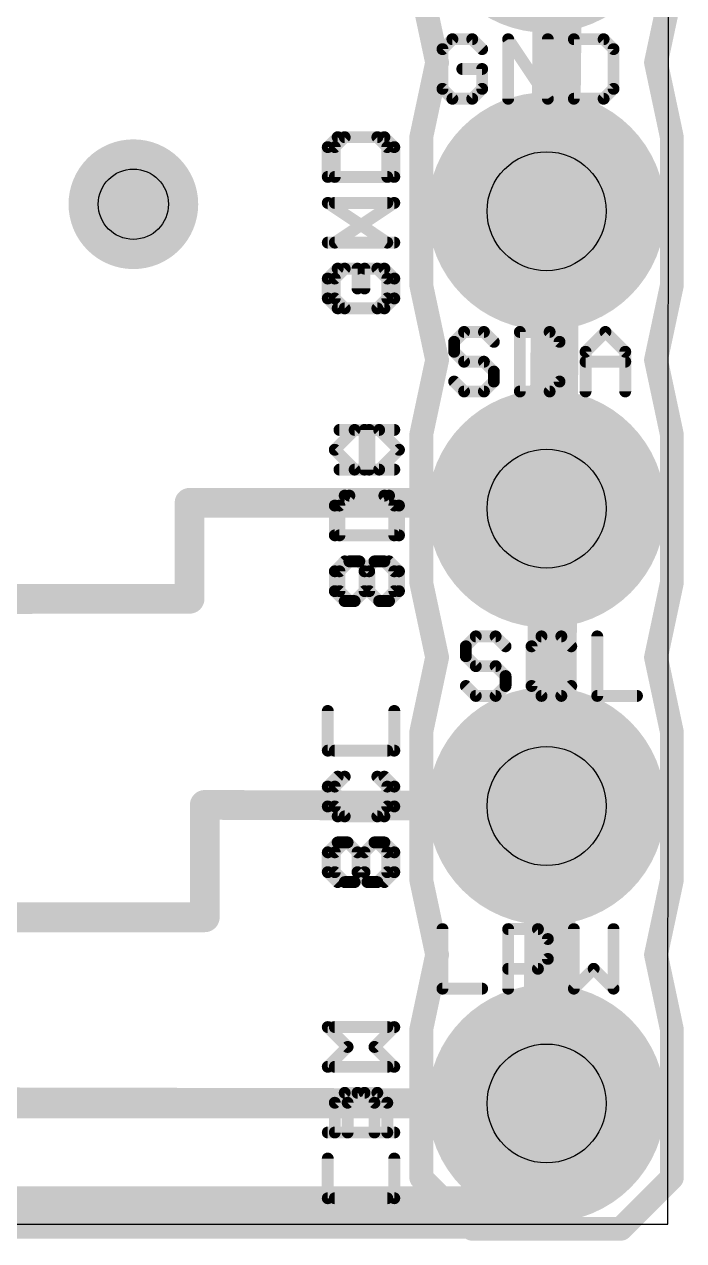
# Model space of a CAD drawing. Extents: x -0.2 to 20.2, y 6.5 to 22.4.
# Drawn here: x 14.56 to 20.19, y 6.47 to 16.86 of the extents above; entities that cross this region are included whole.
import ezdxf

# ---------------------------------------------------------------- set-up
doc = ezdxf.new("R2010")
doc.units = 0
for name, color, linetype in [('1', 14, 'CONTINUOUS'), ('16', 174, 'CONTINUOUS'), ('17', 94, 'CONTINUOUS'), ('18', 94, 'CONTINUOUS'), ('20', 178, 'CONTINUOUS'), ('21', 251, 'CONTINUOUS'), ('25', 251, 'CONTINUOUS'), ('26', 251, 'CONTINUOUS'), ('29', 251, 'CONTINUOUS'), ('30', 251, 'CONTINUOUS'), ('44', 251, 'CONTINUOUS'), ('51', 251, 'CONTINUOUS')]:
    doc.layers.add(name, color=color, linetype=linetype)

# ---------------------------------------------------------------- blocks, each defined once
blk = doc.blocks.new('RECT')
blk.add_solid([(-0.5, -0.5), (0.5, -0.5), (-0.5, 0.5), (0.5, 0.5)])
blk = doc.blocks.new('ROUNDP')
at = {"const_width": 0.5}
blk.add_lwpolyline([(0, -0.25, 1), (0, 0.25, 1), (0, -0.25)], format="xyb", dxfattribs=at)
blk = doc.blocks.new('ROUNDV')
at = {"const_width": 0.5}
blk.add_lwpolyline([(0, -0.25, 1), (0, 0.25, 1), (0, -0.25)], format="xyb", dxfattribs=at)

msp = doc.modelspace()

# ---------------------------------------------------------------- linework, layer by layer
at = {"layer": '1'}
for points, const_width in [([(19.17, 22.17), (19.01, 6.69)], 0.4064), ([(19.02, 7.64), (14.3, 7.65)], 0.254), ([(19.01, 6.69), (-0.04, 6.69)], 0.4064)]:
    msp.add_lwpolyline(points, dxfattribs=dict(at, const_width=const_width))
for points, const_width in [([(19.0199, 7.5765, 1), (19.0201, 7.7035)], 0.127), ([(19.01, 6.5884, 1), (19.01, 6.7916)], 0.2032), ([(18.9084, 6.6911, 1), (19.1116, 6.6889)], 0.2032)]:
    msp.add_lwpolyline(points, format="xyb", dxfattribs=dict(at, const_width=const_width))
at = {"layer": '16'}
for points, const_width in [([(19.13, 22.18), (19.05, 6.73)], 0.4064), ([(15.97, 11.95), (15.97, 12.77)], 0.254), ([(15.97, 12.77), (18.01, 12.77)], 0.254), ([(18.01, 12.77), (19.02, 12.72)], 0.254), ([(5, 11.94), (15.97, 11.95)], 0.254), ([(19.02, 10.18), (16.1, 10.19)], 0.254), ([(16.1, 10.19), (16.1, 9.23)], 0.254), ([(16.1, 9.23), (3, 9.23)], 0.254), ([(1.24, 7.64), (19.02, 7.64)], 0.254), ([(19.05, 6.73), (0, 6.73)], 0.4064)]:
    msp.add_lwpolyline(points, dxfattribs=dict(at, const_width=const_width))
for points, const_width in [([(16.0335, 12.77, 1), (15.9065, 12.77)], 0.127), ([(15.97, 12.8335, 1), (15.97, 12.7065)], 0.127), ([(18.0131, 12.8334, 1), (18.0069, 12.7066)], 0.127), ([(18.01, 12.7065, 1), (18.01, 12.8335)], 0.127), ([(19.0169, 12.6566, 1), (19.0231, 12.7834)], 0.127), ([(15.9701, 11.8865, 1), (15.9699, 12.0135)], 0.127), ([(15.9065, 11.95, 1), (16.0335, 11.95)], 0.127), ([(16.1002, 10.2535, 1), (16.0998, 10.1265)], 0.127), ([(16.1635, 10.19, 1), (16.0365, 10.19)], 0.127), ([(19.0198, 10.1165, 1), (19.0202, 10.2435)], 0.127), ([(16.1, 9.1665, 1), (16.1, 9.2935)], 0.127), ([(16.0365, 9.23, 1), (16.1635, 9.23)], 0.127), ([(19.02, 7.5765, 1), (19.02, 7.7035)], 0.127), ([(19.05, 6.6284, 1), (19.05, 6.8316)], 0.2032), ([(18.9484, 6.7305, 1), (19.1516, 6.7295)], 0.2032)]:
    msp.add_lwpolyline(points, format="xyb", dxfattribs=dict(at, const_width=const_width))
at = {"layer": '20'}
for p, q in [((20.055, 6.61), (20.065, 21.84)), ((0.21, 6.61), (20.055, 6.61))]:
    msp.add_line(p, q, dxfattribs=at)
at = {"layer": '21', "const_width": 0.2032}
for points in [[(18.085, 16.53), (17.95, 17.165)], [(20.09, 17.165), (19.955, 16.53)], [(17.95, 15.895), (18.085, 16.53)], [(19.955, 16.53), (20.09, 15.895)], [(17.95, 14.625), (17.95, 15.895)], [(20.09, 15.895), (20.09, 14.625)], [(17.95, 14.625), (18.085, 13.99)], [(19.955, 13.99), (20.09, 14.625)], [(17.95, 13.355), (18.085, 13.99)], [(19.955, 13.99), (20.09, 13.355)], [(17.95, 12.085), (17.95, 13.355)], [(20.09, 13.355), (20.09, 12.085)], [(18.085, 11.45), (17.95, 12.085)], [(20.09, 12.085), (19.955, 11.45)], [(17.95, 10.815), (18.085, 11.45)], [(19.955, 11.45), (20.09, 10.815)], [(17.95, 9.545), (17.95, 10.815)], [(20.09, 10.815), (20.09, 9.545)], [(18.085, 8.91), (17.95, 9.545)], [(20.09, 9.545), (19.955, 8.91)], [(17.95, 8.275), (18.085, 8.91)], [(19.955, 8.91), (20.09, 8.275)], [(17.95, 7.005), (17.95, 8.275)], [(20.09, 8.275), (20.09, 7.005)], [(17.95, 7.005), (18.385, 6.57)], [(19.655, 6.57), (20.09, 7.005)], [(18.385, 6.57), (19.655, 6.57)]]:
    msp.add_lwpolyline(points, dxfattribs=at)
at = {"layer": '21', "const_width": 0.1016}
for points in [[(18.1347, 16.5194, 1), (18.0353, 16.5406)], [(20.0047, 16.5406, 1), (19.9053, 16.5194)], [(18.0353, 16.5194, 1), (18.1347, 16.5406)], [(19.9053, 16.5406, 1), (20.0047, 16.5194)], [(18.0008, 15.895, 1), (17.8992, 15.895)], [(17.9003, 15.9056, 1), (17.9997, 15.8844)], [(20.1408, 15.895, 1), (20.0392, 15.895)], [(20.0403, 15.8844, 1), (20.1397, 15.9056)], [(17.9997, 14.6356, 1), (17.9003, 14.6144)], [(17.8992, 14.625, 1), (18.0008, 14.625)], [(20.0392, 14.625, 1), (20.1408, 14.625)], [(20.1397, 14.6144, 1), (20.0403, 14.6356)], [(18.1347, 13.9794, 1), (18.0353, 14.0006)], [(18.0353, 13.9794, 1), (18.1347, 14.0006)], [(20.0047, 14.0006, 1), (19.9053, 13.9794)], [(19.9053, 14.0006, 1), (20.0047, 13.9794)], [(18.0008, 13.355, 1), (17.8992, 13.355)], [(17.9003, 13.3656, 1), (17.9997, 13.3444)], [(20.1408, 13.355, 1), (20.0392, 13.355)], [(20.0403, 13.3444, 1), (20.1397, 13.3656)], [(17.9997, 12.0956, 1), (17.9003, 12.0744)], [(20.1397, 12.0744, 1), (20.0403, 12.0956)], [(17.8992, 12.085, 1), (18.0008, 12.085)], [(20.0392, 12.085, 1), (20.1408, 12.085)], [(18.1347, 11.4394, 1), (18.0353, 11.4606)], [(20.0047, 11.4606, 1), (19.9053, 11.4394)], [(18.0353, 11.4394, 1), (18.1347, 11.4606)], [(19.9053, 11.4606, 1), (20.0047, 11.4394)], [(18.0008, 10.815, 1), (17.8992, 10.815)], [(20.1408, 10.815, 1), (20.0392, 10.815)], [(17.9003, 10.8256, 1), (17.9997, 10.8044)], [(20.0403, 10.8044, 1), (20.1397, 10.8256)], [(17.9997, 9.5556, 1), (17.9003, 9.5344)], [(17.8992, 9.545, 1), (18.0008, 9.545)], [(20.0392, 9.545, 1), (20.1408, 9.545)], [(20.1397, 9.5344, 1), (20.0403, 9.5556)], [(18.1347, 8.8994, 1), (18.0353, 8.9206)], [(18.0353, 8.8994, 1), (18.1347, 8.9206)], [(20.0047, 8.9206, 1), (19.9053, 8.8994)], [(19.9053, 8.9206, 1), (20.0047, 8.8994)], [(18.0008, 8.275, 1), (17.8992, 8.275)], [(17.9003, 8.2856, 1), (17.9997, 8.2644)], [(20.1408, 8.275, 1), (20.0392, 8.275)], [(20.0403, 8.2644, 1), (20.1397, 8.2856)], [(17.9859, 7.0409, 1), (17.9141, 6.9691)], [(20.1259, 6.9691, 1), (20.0541, 7.0409)], [(17.8992, 7.005, 1), (18.0008, 7.005)], [(20.0392, 7.005, 1), (20.1408, 7.005)], [(18.385, 6.6208, 1), (18.385, 6.5192)], [(18.3491, 6.5341, 1), (18.4209, 6.6059)], [(19.6191, 6.6059, 1), (19.6909, 6.5341)], [(19.655, 6.5192, 1), (19.655, 6.6208)]]:
    msp.add_lwpolyline(points, format="xyb", dxfattribs=at)
at = {"layer": '25', "const_width": 0.1016}
for points in [[(18.2155, 16.7292), (18.1308, 16.6445)], [(18.385, 16.7292), (18.2155, 16.7292)], [(18.4698, 16.6445), (18.385, 16.7292)], [(18.6921, 16.2208), (18.6921, 16.7292)], [(18.6921, 16.7292), (19.0311, 16.2208)], [(19.0311, 16.2208), (19.0311, 16.7292)], [(19.2534, 16.7292), (19.2534, 16.2208)], [(19.5076, 16.7292), (19.2534, 16.7292)], [(19.5924, 16.6445), (19.5076, 16.7292)], [(18.1308, 16.6445), (18.1308, 16.3055)], [(19.5924, 16.3055), (19.5924, 16.6445)], [(18.4698, 16.475), (18.3003, 16.475)], [(18.4698, 16.3055), (18.4698, 16.475)], [(18.1308, 16.3055), (18.2155, 16.2208)], [(18.385, 16.2208), (18.4698, 16.3055)], [(19.5076, 16.2208), (19.5924, 16.3055)], [(18.2155, 16.2208), (18.385, 16.2208)], [(19.2534, 16.2208), (19.5076, 16.2208)], [(17.2955, 15.8924), (17.2108, 15.8076)], [(17.6345, 15.8924), (17.2955, 15.8924)], [(17.7192, 15.8076), (17.6345, 15.8924)], [(17.2108, 15.8076), (17.2108, 15.5534)], [(17.7192, 15.5534), (17.7192, 15.8076)], [(17.2108, 15.5534), (17.7192, 15.5534)], [(17.2108, 14.9921), (17.7192, 15.3311)], [(17.7192, 15.3311), (17.2108, 15.3311)], [(17.7192, 14.9921), (17.2108, 14.9921)], [(17.2955, 14.7698), (17.2108, 14.685)], [(17.6345, 14.7698), (17.465, 14.7698)], [(17.465, 14.7698), (17.465, 14.6003)], [(17.7192, 14.685), (17.6345, 14.7698)], [(17.2108, 14.685), (17.2108, 14.5155)], [(17.7192, 14.5155), (17.7192, 14.685)], [(17.2108, 14.5155), (17.2955, 14.4308)], [(17.6345, 14.4308), (17.7192, 14.5155)], [(17.2955, 14.4308), (17.6345, 14.4308)], [(18.3155, 14.2292), (18.2308, 14.1445)], [(18.485, 14.2292), (18.3155, 14.2292)], [(18.5698, 14.1445), (18.485, 14.2292)], [(18.7921, 14.2292), (18.7921, 13.7208)], [(19.0463, 14.2292), (18.7921, 14.2292)], [(19.1311, 14.1445), (19.0463, 14.2292)], [(19.3534, 14.0598), (19.5229, 14.2292)], [(19.5229, 14.2292), (19.6924, 14.0598)], [(18.2308, 14.1445), (18.2308, 14.0598)], [(19.1311, 13.8055), (19.1311, 14.1445)], [(18.2308, 14.0598), (18.3155, 13.975)], [(18.3155, 13.975), (18.485, 13.975)], [(18.485, 13.975), (18.5698, 13.8903)], [(19.3534, 13.7208), (19.3534, 14.0598)], [(19.3534, 13.975), (19.6924, 13.975)], [(19.6924, 14.0598), (19.6924, 13.7208)], [(18.5698, 13.8903), (18.5698, 13.8055)], [(18.3155, 13.7208), (18.2308, 13.8055)], [(18.5698, 13.8055), (18.485, 13.7208)], [(19.0463, 13.7208), (19.1311, 13.8055)], [(18.485, 13.7208), (18.3155, 13.7208)], [(18.7921, 13.7208), (19.0463, 13.7208)], [(17.2108, 13.2229), (17.3802, 13.3924)], [(17.3802, 13.3924), (17.7192, 13.3924)], [(17.465, 13.0534), (17.465, 13.3924)], [(17.3802, 13.0534), (17.2108, 13.2229)], [(17.7192, 13.0534), (17.3802, 13.0534)], [(17.2955, 12.8311), (17.2108, 12.7463)], [(17.6345, 12.8311), (17.2955, 12.8311)], [(17.7192, 12.7463), (17.6345, 12.8311)], [(17.2108, 12.7463), (17.2108, 12.4921)], [(17.7192, 12.4921), (17.7192, 12.7463)], [(17.2108, 12.4921), (17.7192, 12.4921)], [(17.2955, 12.2698), (17.2108, 12.185)], [(17.465, 12.185), (17.5497, 12.2698)], [(17.5497, 12.2698), (17.6345, 12.2698)], [(17.6345, 12.2698), (17.7192, 12.185)], [(17.2108, 12.185), (17.2108, 12.0155)], [(17.465, 12.0155), (17.465, 12.185)], [(17.7192, 12.185), (17.7192, 12.0155)], [(17.2108, 12.0155), (17.2955, 11.9308)], [(17.3802, 11.9308), (17.465, 12.0155)], [(17.7192, 12.0155), (17.6345, 11.9308)], [(17.2955, 11.9308), (17.3802, 11.9308)], [(18.4155, 11.6292), (18.3308, 11.5445)], [(18.585, 11.6292), (18.4155, 11.6292)], [(18.6698, 11.5445), (18.585, 11.6292)], [(18.9768, 11.6292), (18.8921, 11.5445)], [(19.1463, 11.6292), (18.9768, 11.6292)], [(19.2311, 11.5445), (19.1463, 11.6292)], [(19.4534, 11.6292), (19.4534, 11.1208)], [(18.3308, 11.5445), (18.3308, 11.4598)], [(18.8921, 11.5445), (18.8921, 11.2055)], [(18.3308, 11.4598), (18.4155, 11.375)], [(18.4155, 11.375), (18.585, 11.375)], [(18.585, 11.375), (18.6698, 11.2903)], [(18.6698, 11.2903), (18.6698, 11.2055)], [(18.4155, 11.1208), (18.3308, 11.2055)], [(18.6698, 11.2055), (18.585, 11.1208)], [(18.8921, 11.2055), (18.9768, 11.1208)], [(19.1463, 11.1208), (19.2311, 11.2055)], [(18.585, 11.1208), (18.4155, 11.1208)], [(18.9768, 11.1208), (19.1463, 11.1208)], [(19.4534, 11.1208), (19.7924, 11.1208)], [(17.7192, 10.6534), (17.7192, 10.9924)], [(17.2108, 10.6534), (17.7192, 10.6534)], [(17.2955, 10.4311), (17.2108, 10.3463)], [(17.2108, 10.3463), (17.2108, 10.1768)], [(17.7192, 10.3463), (17.6345, 10.4311)], [(17.7192, 10.1768), (17.7192, 10.3463)], [(17.2108, 10.1768), (17.2955, 10.0921)], [(17.6345, 10.0921), (17.7192, 10.1768)], [(17.2955, 10.0921), (17.6345, 10.0921)], [(17.2955, 9.8698), (17.2108, 9.785)], [(17.465, 9.785), (17.5497, 9.8698)], [(17.5497, 9.8698), (17.6345, 9.8698)], [(17.6345, 9.8698), (17.7192, 9.785)], [(17.2108, 9.785), (17.2108, 9.6155)], [(17.465, 9.6155), (17.465, 9.785)], [(17.7192, 9.785), (17.7192, 9.6155)], [(17.2108, 9.6155), (17.2955, 9.5308)], [(17.3802, 9.5308), (17.465, 9.6155)], [(17.7192, 9.6155), (17.6345, 9.5308)], [(17.2955, 9.5308), (17.3802, 9.5308)], [(18.1308, 9.1292), (18.1308, 8.6208)], [(18.6921, 8.6208), (18.6921, 9.1292)], [(18.6921, 9.1292), (18.9463, 9.1292)], [(18.9463, 9.1292), (19.0311, 9.0445)], [(19.2534, 9.1292), (19.2534, 8.6208)], [(19.5924, 8.6208), (19.5924, 9.1292)], [(19.0311, 9.0445), (19.0311, 8.875)], [(18.9463, 8.7903), (18.6921, 8.7903)], [(19.0311, 8.875), (18.9463, 8.7903)], [(19.2534, 8.6208), (19.4229, 8.7903)], [(19.4229, 8.7903), (19.5924, 8.6208)], [(18.1308, 8.6208), (18.4698, 8.6208)], [(17.7192, 8.2924), (17.2108, 8.2924)], [(17.5497, 8.1229), (17.7192, 8.2924)], [(17.7192, 7.9534), (17.5497, 8.1229)], [(17.2108, 7.9534), (17.7192, 7.9534)], [(17.2108, 7.6463), (17.2955, 7.7311)], [(17.2108, 7.3921), (17.2108, 7.6463)], [(17.2955, 7.7311), (17.465, 7.7311)], [(17.465, 7.7311), (17.5497, 7.6463)], [(17.5497, 7.6463), (17.5497, 7.3921)], [(17.7192, 7.3921), (17.2108, 7.3921)], [(17.7192, 6.8308), (17.7192, 7.1698)], [(17.2108, 6.8308), (17.7192, 6.8308)]]:
    msp.add_lwpolyline(points, dxfattribs=at)
at = {"layer": '25', "const_width": 0.0508}
for points in [[(18.2155, 16.7546, 1), (18.2155, 16.7038)], [(18.2335, 16.7113, 1), (18.1976, 16.7472)], [(18.403, 16.7472, 1), (18.3671, 16.7113)], [(18.385, 16.7038, 1), (18.385, 16.7546)], [(18.7175, 16.7292, 1), (18.6667, 16.7292)], [(18.7132, 16.7433, 1), (18.671, 16.7151)], [(19.0565, 16.7292, 1), (19.0057, 16.7292)], [(19.2788, 16.7292, 1), (19.228, 16.7292)], [(19.2534, 16.7546, 1), (19.2534, 16.7038)], [(19.5256, 16.7472, 1), (19.4897, 16.7113)], [(19.5076, 16.7038, 1), (19.5076, 16.7546)], [(18.1128, 16.6625, 1), (18.1488, 16.6265)], [(18.1562, 16.6445, 1), (18.1054, 16.6445)], [(18.4518, 16.6265, 1), (18.4877, 16.6625)], [(19.6178, 16.6445, 1), (19.567, 16.6445)], [(19.5744, 16.6265, 1), (19.6103, 16.6625)], [(18.3003, 16.5004, 1), (18.3003, 16.4496)], [(18.4952, 16.475, 1), (18.4444, 16.475)], [(18.4698, 16.4496, 1), (18.4698, 16.5004)], [(18.1488, 16.3235, 1), (18.1128, 16.2876)], [(18.1054, 16.3055, 1), (18.1562, 16.3055)], [(18.4444, 16.3055, 1), (18.4952, 16.3055)], [(18.4877, 16.2876, 1), (18.4518, 16.3235)], [(19.567, 16.3055, 1), (19.6178, 16.3055)], [(19.6103, 16.2876, 1), (19.5744, 16.3235)], [(18.2155, 16.2462, 1), (18.2155, 16.1954)], [(18.1976, 16.2028, 1), (18.2335, 16.2388)], [(18.3671, 16.2388, 1), (18.403, 16.2028)], [(18.385, 16.1954, 1), (18.385, 16.2462)], [(18.6667, 16.2208, 1), (18.7175, 16.2208)], [(19.0057, 16.2208, 1), (19.0565, 16.2208)], [(19.0099, 16.2067, 1), (19.0522, 16.2349)], [(19.2534, 16.2462, 1), (19.2534, 16.1954)], [(19.228, 16.2208, 1), (19.2788, 16.2208)], [(19.4897, 16.2388, 1), (19.5256, 16.2028)], [(19.5076, 16.1954, 1), (19.5076, 16.2462)], [(17.2955, 15.9178, 1), (17.2955, 15.867)], [(17.3135, 15.8744, 1), (17.2775, 15.9103)], [(17.6524, 15.9103, 1), (17.6165, 15.8744)], [(17.6345, 15.867, 1), (17.6345, 15.9178)], [(17.2362, 15.8076, 1), (17.1854, 15.8076)], [(17.1928, 15.8256, 1), (17.2287, 15.7897)], [(17.7446, 15.8076, 1), (17.6938, 15.8076)], [(17.7012, 15.7897, 1), (17.7372, 15.8256)], [(17.2108, 15.5788, 1), (17.2108, 15.528)], [(17.7192, 15.528, 1), (17.7192, 15.5788)], [(17.1854, 15.5534, 1), (17.2362, 15.5534)], [(17.6938, 15.5534, 1), (17.7446, 15.5534)], [(17.2108, 15.3565, 1), (17.2108, 15.3057)], [(17.7333, 15.3099, 1), (17.7051, 15.3522)], [(17.7192, 15.3057, 1), (17.7192, 15.3565)], [(17.2108, 15.0175, 1), (17.2108, 14.9667)], [(17.1967, 15.0132, 1), (17.2249, 14.971)], [(17.7192, 14.9667, 1), (17.7192, 15.0175)], [(17.3135, 14.7518, 1), (17.2775, 14.7877)], [(17.465, 14.7952, 1), (17.465, 14.7444)], [(17.4904, 14.7698, 1), (17.4396, 14.7698)], [(17.6524, 14.7877, 1), (17.6165, 14.7518)], [(17.6345, 14.7444, 1), (17.6345, 14.7952)], [(17.2362, 14.685, 1), (17.1854, 14.685)], [(17.1928, 14.703, 1), (17.2287, 14.6671)], [(17.7446, 14.685, 1), (17.6938, 14.685)], [(17.7012, 14.6671, 1), (17.7372, 14.703)], [(17.2287, 14.5335, 1), (17.1928, 14.4976)], [(17.4396, 14.6003, 1), (17.4904, 14.6003)], [(17.7372, 14.4976, 1), (17.7012, 14.5335)], [(17.1854, 14.5155, 1), (17.2362, 14.5155)], [(17.2955, 14.4562, 1), (17.2955, 14.4054)], [(17.2775, 14.4128, 1), (17.3135, 14.4488)], [(17.6165, 14.4488, 1), (17.6524, 14.4128)], [(17.6345, 14.4054, 1), (17.6345, 14.4562)], [(17.6938, 14.5155, 1), (17.7446, 14.5155)], [(18.3155, 14.2546, 1), (18.3155, 14.2038)], [(18.3335, 14.2113, 1), (18.2976, 14.2472)], [(18.503, 14.2472, 1), (18.4671, 14.2113)], [(18.485, 14.2038, 1), (18.485, 14.2546)], [(18.8175, 14.2292, 1), (18.7667, 14.2292)], [(18.7921, 14.2546, 1), (18.7921, 14.2038)], [(19.0643, 14.2472, 1), (19.0284, 14.2113)], [(19.0463, 14.2038, 1), (19.0463, 14.2546)], [(19.5409, 14.2472, 1), (19.5049, 14.2113)], [(19.5409, 14.2113, 1), (19.5049, 14.2472)], [(18.2128, 14.1625, 1), (18.2488, 14.1265)], [(18.2562, 14.1445, 1), (18.2054, 14.1445)], [(18.5518, 14.1265, 1), (18.5877, 14.1625)], [(19.1565, 14.1445, 1), (19.1057, 14.1445)], [(19.1131, 14.1265, 1), (19.149, 14.1625)], [(18.2488, 14.0777, 1), (18.2128, 14.0418)], [(18.2054, 14.0598, 1), (18.2562, 14.0598)], [(18.3155, 14.0004, 1), (18.3155, 13.9496)], [(18.503, 13.993, 1), (18.4671, 13.9571)], [(18.485, 13.9496, 1), (18.485, 14.0004)], [(19.3788, 14.0598, 1), (19.328, 14.0598)], [(19.3534, 14.0004, 1), (19.3534, 13.9496)], [(19.3355, 14.0777, 1), (19.3714, 14.0418)], [(19.7178, 14.0598, 1), (19.667, 14.0598)], [(19.6744, 14.0418, 1), (19.7103, 14.0777)], [(19.6924, 13.9496, 1), (19.6924, 14.0004)], [(18.2976, 13.9571, 1), (18.3335, 13.993)], [(18.5952, 13.8903, 1), (18.5444, 13.8903)], [(18.5518, 13.8723, 1), (18.5877, 13.9082)], [(18.2488, 13.8235, 1), (18.2128, 13.7876)], [(18.5444, 13.8055, 1), (18.5952, 13.8055)], [(18.5877, 13.7876, 1), (18.5518, 13.8235)], [(19.1057, 13.8055, 1), (19.1565, 13.8055)], [(19.149, 13.7876, 1), (19.1131, 13.8235)], [(18.3155, 13.7462, 1), (18.3155, 13.6954)], [(18.2976, 13.7028, 1), (18.3335, 13.7388)], [(18.4671, 13.7388, 1), (18.503, 13.7028)], [(18.485, 13.6954, 1), (18.485, 13.7462)], [(18.7921, 13.7462, 1), (18.7921, 13.6954)], [(18.7667, 13.7208, 1), (18.8175, 13.7208)], [(19.0284, 13.7388, 1), (19.0643, 13.7028)], [(19.0463, 13.6954, 1), (19.0463, 13.7462)], [(19.328, 13.7208, 1), (19.3788, 13.7208)], [(19.667, 13.7208, 1), (19.7178, 13.7208)], [(17.3802, 13.4178, 1), (17.3802, 13.367)], [(17.3982, 13.3744, 1), (17.3623, 13.4103)], [(17.4904, 13.3924, 1), (17.4396, 13.3924)], [(17.7192, 13.367, 1), (17.7192, 13.4178)], [(17.2287, 13.2409, 1), (17.1928, 13.2049)], [(17.1928, 13.2409, 1), (17.2287, 13.2049)], [(17.3802, 13.0788, 1), (17.3802, 13.028)], [(17.3623, 13.0355, 1), (17.3982, 13.0714)], [(17.7192, 13.028, 1), (17.7192, 13.0788)], [(17.4396, 13.0534, 1), (17.4904, 13.0534)], [(17.2955, 12.8565, 1), (17.2955, 12.8057)], [(17.3135, 12.8131, 1), (17.2775, 12.849)], [(17.6524, 12.849, 1), (17.6165, 12.8131)], [(17.6345, 12.8057, 1), (17.6345, 12.8565)], [(17.2362, 12.7463, 1), (17.1854, 12.7463)], [(17.1928, 12.7643, 1), (17.2287, 12.7284)], [(17.7446, 12.7463, 1), (17.6938, 12.7463)], [(17.7012, 12.7284, 1), (17.7372, 12.7643)], [(17.2108, 12.5175, 1), (17.2108, 12.4667)], [(17.1854, 12.4921, 1), (17.2362, 12.4921)], [(17.6938, 12.4921, 1), (17.7446, 12.4921)], [(17.7192, 12.4667, 1), (17.7192, 12.5175)], [(17.3135, 12.2518, 1), (17.2775, 12.2877)], [(17.5497, 12.2952, 1), (17.5497, 12.2444)], [(17.5677, 12.2518, 1), (17.5318, 12.2877)], [(17.6524, 12.2877, 1), (17.6165, 12.2518)], [(17.6345, 12.2444, 1), (17.6345, 12.2952)], [(17.2362, 12.185, 1), (17.1854, 12.185)], [(17.1928, 12.203, 1), (17.2287, 12.1671)], [(17.4904, 12.185, 1), (17.4396, 12.185)], [(17.447, 12.203, 1), (17.4829, 12.1671)], [(17.7446, 12.185, 1), (17.6938, 12.185)], [(17.7012, 12.1671, 1), (17.7372, 12.203)], [(17.2287, 12.0335, 1), (17.1928, 11.9976)], [(17.4829, 11.9976, 1), (17.447, 12.0335)], [(17.7372, 11.9976, 1), (17.7012, 12.0335)], [(17.1854, 12.0155, 1), (17.2362, 12.0155)], [(17.2955, 11.9562, 1), (17.2955, 11.9054)], [(17.2775, 11.9128, 1), (17.3135, 11.9488)], [(17.3623, 11.9488, 1), (17.3982, 11.9128)], [(17.3802, 11.9054, 1), (17.3802, 11.9562)], [(17.4396, 12.0155, 1), (17.4904, 12.0155)], [(17.6165, 11.9488, 1), (17.6524, 11.9128)], [(17.6938, 12.0155, 1), (17.7446, 12.0155)], [(18.4155, 11.6546, 1), (18.4155, 11.6038)], [(18.4335, 11.6113, 1), (18.3976, 11.6472)], [(18.603, 11.6472, 1), (18.5671, 11.6113)], [(18.585, 11.6038, 1), (18.585, 11.6546)], [(18.9768, 11.6546, 1), (18.9768, 11.6038)], [(18.9948, 11.6113, 1), (18.9589, 11.6472)], [(19.1643, 11.6472, 1), (19.1284, 11.6113)], [(19.1463, 11.6038, 1), (19.1463, 11.6546)], [(19.4788, 11.6292, 1), (19.428, 11.6292)], [(18.3128, 11.5625, 1), (18.3488, 11.5265)], [(18.3562, 11.5445, 1), (18.3054, 11.5445)], [(18.6518, 11.5265, 1), (18.6877, 11.5625)], [(18.8741, 11.5625, 1), (18.9101, 11.5265)], [(18.9175, 11.5445, 1), (18.8667, 11.5445)], [(19.2131, 11.5265, 1), (19.249, 11.5625)], [(18.3488, 11.4777, 1), (18.3128, 11.4418)], [(18.3054, 11.4598, 1), (18.3562, 11.4598)], [(18.4155, 11.4004, 1), (18.4155, 11.3496)], [(18.3976, 11.3571, 1), (18.4335, 11.393)], [(18.603, 11.393, 1), (18.5671, 11.3571)], [(18.585, 11.3496, 1), (18.585, 11.4004)], [(18.6952, 11.2903, 1), (18.6444, 11.2903)], [(18.6518, 11.2723, 1), (18.6877, 11.3082)], [(18.3488, 11.2235, 1), (18.3128, 11.1876)], [(18.6444, 11.2055, 1), (18.6952, 11.2055)], [(18.6877, 11.1876, 1), (18.6518, 11.2235)], [(18.9101, 11.2235, 1), (18.8741, 11.1876)], [(18.8667, 11.2055, 1), (18.9175, 11.2055)], [(19.249, 11.1876, 1), (19.2131, 11.2235)], [(18.4155, 11.1462, 1), (18.4155, 11.0954)], [(18.3976, 11.1028, 1), (18.4335, 11.1388)], [(18.5671, 11.1388, 1), (18.603, 11.1028)], [(18.585, 11.0954, 1), (18.585, 11.1462)], [(18.9768, 11.1462, 1), (18.9768, 11.0954)], [(18.9589, 11.1028, 1), (18.9948, 11.1388)], [(19.1284, 11.1388, 1), (19.1643, 11.1028)], [(19.1463, 11.0954, 1), (19.1463, 11.1462)], [(19.4534, 11.1462, 1), (19.4534, 11.0954)], [(19.428, 11.1208, 1), (19.4788, 11.1208)], [(19.7924, 11.0954, 1), (19.7924, 11.1462)], [(17.7446, 10.9924, 1), (17.6938, 10.9924)], [(17.2108, 10.6788, 1), (17.2108, 10.628)], [(17.7192, 10.628, 1), (17.7192, 10.6788)], [(17.6938, 10.6534, 1), (17.7446, 10.6534)], [(17.2362, 10.3463, 1), (17.1854, 10.3463)], [(17.1928, 10.3643, 1), (17.2287, 10.3284)], [(17.3135, 10.4131, 1), (17.2775, 10.449)], [(17.6524, 10.449, 1), (17.6165, 10.4131)], [(17.7446, 10.3463, 1), (17.6938, 10.3463)], [(17.7012, 10.3284, 1), (17.7372, 10.3643)], [(17.2287, 10.1948, 1), (17.1928, 10.1589)], [(17.1854, 10.1768, 1), (17.2362, 10.1768)], [(17.6938, 10.1768, 1), (17.7446, 10.1768)], [(17.7372, 10.1589, 1), (17.7012, 10.1948)], [(17.2955, 10.1175, 1), (17.2955, 10.0667)], [(17.2775, 10.0741, 1), (17.3135, 10.1101)], [(17.6165, 10.1101, 1), (17.6524, 10.0741)], [(17.6345, 10.0667, 1), (17.6345, 10.1175)], [(17.3135, 9.8518, 1), (17.2775, 9.8877)], [(17.5497, 9.8952, 1), (17.5497, 9.8444)], [(17.5677, 9.8518, 1), (17.5318, 9.8877)], [(17.6524, 9.8877, 1), (17.6165, 9.8518)], [(17.6345, 9.8444, 1), (17.6345, 9.8952)], [(17.2362, 9.785, 1), (17.1854, 9.785)], [(17.1928, 9.803, 1), (17.2287, 9.7671)], [(17.4904, 9.785, 1), (17.4396, 9.785)], [(17.447, 9.803, 1), (17.4829, 9.7671)], [(17.7446, 9.785, 1), (17.6938, 9.785)], [(17.7012, 9.7671, 1), (17.7372, 9.803)], [(17.2287, 9.6335, 1), (17.1928, 9.5976)], [(17.4829, 9.5976, 1), (17.447, 9.6335)], [(17.7372, 9.5976, 1), (17.7012, 9.6335)], [(17.1854, 9.6155, 1), (17.2362, 9.6155)], [(17.2955, 9.5562, 1), (17.2955, 9.5054)], [(17.2775, 9.5128, 1), (17.3135, 9.5488)], [(17.3623, 9.5488, 1), (17.3982, 9.5128)], [(17.3802, 9.5054, 1), (17.3802, 9.5562)], [(17.4396, 9.6155, 1), (17.4904, 9.6155)], [(17.6165, 9.5488, 1), (17.6524, 9.5128)], [(17.6938, 9.6155, 1), (17.7446, 9.6155)], [(18.1562, 9.1292, 1), (18.1054, 9.1292)], [(18.7175, 9.1292, 1), (18.6667, 9.1292)], [(18.6921, 9.1546, 1), (18.6921, 9.1038)], [(18.9643, 9.1472, 1), (18.9284, 9.1113)], [(18.9463, 9.1038, 1), (18.9463, 9.1546)], [(19.2788, 9.1292, 1), (19.228, 9.1292)], [(19.6178, 9.1292, 1), (19.567, 9.1292)], [(19.0565, 9.0445, 1), (19.0057, 9.0445)], [(19.0131, 9.0265, 1), (19.049, 9.0625)], [(18.6921, 8.8157, 1), (18.6921, 8.7649)], [(18.9284, 8.8082, 1), (18.9643, 8.7723)], [(18.9463, 8.7649, 1), (18.9463, 8.8157)], [(19.0057, 8.875, 1), (19.0565, 8.875)], [(19.049, 8.8571, 1), (19.0131, 8.893)], [(19.4409, 8.8082, 1), (19.4049, 8.7723)], [(19.4409, 8.7723, 1), (19.4049, 8.8082)], [(18.1308, 8.6462, 1), (18.1308, 8.5954)], [(18.1054, 8.6208, 1), (18.1562, 8.6208)], [(18.4698, 8.5954, 1), (18.4698, 8.6462)], [(18.6667, 8.6208, 1), (18.7175, 8.6208)], [(19.2355, 8.6388, 1), (19.2714, 8.6028)], [(19.228, 8.6208, 1), (19.2788, 8.6208)], [(19.567, 8.6208, 1), (19.6178, 8.6208)], [(19.5744, 8.6028, 1), (19.6103, 8.6388)], [(17.2108, 8.3178, 1), (17.2108, 8.267)], [(17.7372, 8.2744, 1), (17.7012, 8.3103)], [(17.7192, 8.267, 1), (17.7192, 8.3178)], [(17.5677, 8.1409, 1), (17.5318, 8.1049)], [(17.5318, 8.1409, 1), (17.5677, 8.1049)], [(17.2108, 7.9788, 1), (17.2108, 7.928)], [(17.7192, 7.928, 1), (17.7192, 7.9788)], [(17.7012, 7.9355, 1), (17.7372, 7.9714)], [(17.2362, 7.6463, 1), (17.1854, 7.6463)], [(17.1928, 7.6643, 1), (17.2287, 7.6284)], [(17.2955, 7.7565, 1), (17.2955, 7.7057)], [(17.3135, 7.7131, 1), (17.2775, 7.749)], [(17.4829, 7.749, 1), (17.447, 7.7131)], [(17.465, 7.7057, 1), (17.465, 7.7565)], [(17.5751, 7.6463, 1), (17.5243, 7.6463)], [(17.5318, 7.6284, 1), (17.5677, 7.6643)], [(17.2108, 7.4175, 1), (17.2108, 7.3667)], [(17.1854, 7.3921, 1), (17.2362, 7.3921)], [(17.5243, 7.3921, 1), (17.5751, 7.3921)], [(17.7192, 7.3667, 1), (17.7192, 7.4175)], [(17.7446, 7.1698, 1), (17.6938, 7.1698)], [(17.2108, 6.8562, 1), (17.2108, 6.8054)], [(17.6938, 6.8308, 1), (17.7446, 6.8308)], [(17.7192, 6.8054, 1), (17.7192, 6.8562)]]:
    msp.add_lwpolyline(points, format="xyb", dxfattribs=at)
at = {"layer": '26', "const_width": 0.1016}
for points in [[(17.1508, 15.8076), (17.2355, 15.8924)], [(17.2355, 15.8924), (17.5745, 15.8924)], [(17.5745, 15.8924), (17.6592, 15.8076)], [(17.1508, 15.5534), (17.1508, 15.8076)], [(17.6592, 15.8076), (17.6592, 15.5534)], [(17.6592, 15.5534), (17.1508, 15.5534)], [(17.6592, 14.9921), (17.1508, 15.3311)], [(17.1508, 15.3311), (17.6592, 15.3311)], [(17.1508, 14.9921), (17.6592, 14.9921)], [(17.1508, 14.685), (17.2355, 14.7698)], [(17.2355, 14.7698), (17.405, 14.7698)], [(17.405, 14.7698), (17.405, 14.6003)], [(17.5745, 14.7698), (17.6592, 14.685)], [(17.1508, 14.5155), (17.1508, 14.685)], [(17.6592, 14.685), (17.6592, 14.5155)], [(17.2355, 14.4308), (17.1508, 14.5155)], [(17.6592, 14.5155), (17.5745, 14.4308)], [(17.5745, 14.4308), (17.2355, 14.4308)], [(17.5898, 13.3924), (17.2508, 13.3924)], [(17.505, 13.0534), (17.505, 13.3924)], [(17.7592, 13.2229), (17.5898, 13.3924)], [(17.5898, 13.0534), (17.7592, 13.2229)], [(17.2508, 13.0534), (17.5898, 13.0534)], [(17.2508, 12.7463), (17.3355, 12.8311)], [(17.3355, 12.8311), (17.6745, 12.8311)], [(17.6745, 12.8311), (17.7592, 12.7463)], [(17.2508, 12.4921), (17.2508, 12.7463)], [(17.7592, 12.7463), (17.7592, 12.4921)], [(17.7592, 12.4921), (17.2508, 12.4921)], [(17.3355, 12.2698), (17.2508, 12.185)], [(17.4203, 12.2698), (17.3355, 12.2698)], [(17.505, 12.185), (17.4203, 12.2698)], [(17.6745, 12.2698), (17.7592, 12.185)], [(17.2508, 12.185), (17.2508, 12.0155)], [(17.505, 12.0155), (17.505, 12.185)], [(17.7592, 12.185), (17.7592, 12.0155)], [(17.2508, 12.0155), (17.3355, 11.9308)], [(17.5898, 11.9308), (17.505, 12.0155)], [(17.7592, 12.0155), (17.6745, 11.9308)], [(17.6745, 11.9308), (17.5898, 11.9308)], [(17.1508, 10.6534), (17.1508, 10.9924)], [(17.6592, 10.6534), (17.1508, 10.6534)], [(17.1508, 10.3463), (17.2355, 10.4311)], [(17.1508, 10.1768), (17.1508, 10.3463)], [(17.5745, 10.4311), (17.6592, 10.3463)], [(17.6592, 10.3463), (17.6592, 10.1768)], [(17.2355, 10.0921), (17.1508, 10.1768)], [(17.6592, 10.1768), (17.5745, 10.0921)], [(17.5745, 10.0921), (17.2355, 10.0921)], [(17.2355, 9.8698), (17.1508, 9.785)], [(17.3203, 9.8698), (17.2355, 9.8698)], [(17.405, 9.785), (17.3203, 9.8698)], [(17.5745, 9.8698), (17.6592, 9.785)], [(17.1508, 9.785), (17.1508, 9.6155)], [(17.405, 9.6155), (17.405, 9.785)], [(17.6592, 9.785), (17.6592, 9.6155)], [(17.1508, 9.6155), (17.2355, 9.5308)], [(17.4898, 9.5308), (17.405, 9.6155)], [(17.6592, 9.6155), (17.5745, 9.5308)], [(17.5745, 9.5308), (17.4898, 9.5308)], [(17.3203, 8.1229), (17.1508, 8.2924)], [(17.1508, 8.2924), (17.6592, 8.2924)], [(17.1508, 7.9534), (17.3203, 8.1229)], [(17.6592, 7.9534), (17.1508, 7.9534)], [(17.405, 7.7311), (17.3203, 7.6463)], [(17.3203, 7.6463), (17.3203, 7.3921)], [(17.5745, 7.7311), (17.405, 7.7311)], [(17.6592, 7.6463), (17.5745, 7.7311)], [(17.6592, 7.3921), (17.6592, 7.6463)], [(17.1508, 7.3921), (17.6592, 7.3921)], [(17.1508, 6.8308), (17.1508, 7.1698)], [(17.6592, 6.8308), (17.1508, 6.8308)]]:
    msp.add_lwpolyline(points, dxfattribs=at)
at = {"layer": '26', "const_width": 0.0508}
for points in [[(17.2355, 15.9178, 1), (17.2355, 15.867)], [(17.2535, 15.8744, 1), (17.2176, 15.9103)], [(17.5925, 15.9103, 1), (17.5565, 15.8744)], [(17.5745, 15.867, 1), (17.5745, 15.9178)], [(17.1762, 15.8076, 1), (17.1254, 15.8076)], [(17.1328, 15.8256, 1), (17.1688, 15.7897)], [(17.6846, 15.8076, 1), (17.6338, 15.8076)], [(17.6413, 15.7897, 1), (17.6772, 15.8256)], [(17.1508, 15.5788, 1), (17.1508, 15.528)], [(17.6592, 15.528, 1), (17.6592, 15.5788)], [(17.1254, 15.5534, 1), (17.1762, 15.5534)], [(17.6338, 15.5534, 1), (17.6846, 15.5534)], [(17.1649, 15.3522, 1), (17.1367, 15.3099)], [(17.1508, 15.3565, 1), (17.1508, 15.3057)], [(17.6592, 15.3057, 1), (17.6592, 15.3565)], [(17.1508, 15.0175, 1), (17.1508, 14.9667)], [(17.6451, 14.971, 1), (17.6733, 15.0132)], [(17.6592, 14.9667, 1), (17.6592, 15.0175)], [(17.2355, 14.7952, 1), (17.2355, 14.7444)], [(17.2535, 14.7518, 1), (17.2176, 14.7877)], [(17.4304, 14.7698, 1), (17.3796, 14.7698)], [(17.405, 14.7444, 1), (17.405, 14.7952)], [(17.5925, 14.7877, 1), (17.5565, 14.7518)], [(17.1762, 14.685, 1), (17.1254, 14.685)], [(17.1328, 14.703, 1), (17.1688, 14.6671)], [(17.6846, 14.685, 1), (17.6338, 14.685)], [(17.6413, 14.6671, 1), (17.6772, 14.703)], [(17.1688, 14.5335, 1), (17.1328, 14.4976)], [(17.3796, 14.6003, 1), (17.4304, 14.6003)], [(17.6772, 14.4976, 1), (17.6413, 14.5335)], [(17.1254, 14.5155, 1), (17.1762, 14.5155)], [(17.2355, 14.4562, 1), (17.2355, 14.4054)], [(17.2176, 14.4128, 1), (17.2535, 14.4488)], [(17.5565, 14.4488, 1), (17.5925, 14.4128)], [(17.5745, 14.4054, 1), (17.5745, 14.4562)], [(17.6338, 14.5155, 1), (17.6846, 14.5155)], [(17.2508, 13.4178, 1), (17.2508, 13.367)], [(17.5304, 13.3924, 1), (17.4796, 13.3924)], [(17.6077, 13.4103, 1), (17.5718, 13.3744)], [(17.5898, 13.367, 1), (17.5898, 13.4178)], [(17.7772, 13.2049, 1), (17.7413, 13.2409)], [(17.7413, 13.2049, 1), (17.7772, 13.2409)], [(17.2508, 13.0788, 1), (17.2508, 13.028)], [(17.5718, 13.0714, 1), (17.6077, 13.0355)], [(17.5898, 13.028, 1), (17.5898, 13.0788)], [(17.4796, 13.0534, 1), (17.5304, 13.0534)], [(17.3355, 12.8565, 1), (17.3355, 12.8057)], [(17.3535, 12.8131, 1), (17.3176, 12.849)], [(17.6925, 12.849, 1), (17.6565, 12.8131)], [(17.6745, 12.8057, 1), (17.6745, 12.8565)], [(17.2762, 12.7463, 1), (17.2254, 12.7463)], [(17.2328, 12.7643, 1), (17.2688, 12.7284)], [(17.7846, 12.7463, 1), (17.7338, 12.7463)], [(17.7413, 12.7284, 1), (17.7772, 12.7643)], [(17.2508, 12.5175, 1), (17.2508, 12.4667)], [(17.2254, 12.4921, 1), (17.2762, 12.4921)], [(17.7338, 12.4921, 1), (17.7846, 12.4921)], [(17.7592, 12.4667, 1), (17.7592, 12.5175)], [(17.3355, 12.2952, 1), (17.3355, 12.2444)], [(17.3535, 12.2518, 1), (17.3176, 12.2877)], [(17.4382, 12.2877, 1), (17.4023, 12.2518)], [(17.4203, 12.2444, 1), (17.4203, 12.2952)], [(17.6925, 12.2877, 1), (17.6565, 12.2518)], [(17.2762, 12.185, 1), (17.2254, 12.185)], [(17.2328, 12.203, 1), (17.2688, 12.1671)], [(17.5304, 12.185, 1), (17.4796, 12.185)], [(17.4871, 12.1671, 1), (17.523, 12.203)], [(17.7846, 12.185, 1), (17.7338, 12.185)], [(17.7413, 12.1671, 1), (17.7772, 12.203)], [(17.2688, 12.0335, 1), (17.2328, 11.9976)], [(17.523, 12.0335, 1), (17.4871, 11.9976)], [(17.7772, 11.9976, 1), (17.7413, 12.0335)], [(17.2254, 12.0155, 1), (17.2762, 12.0155)], [(17.3176, 11.9128, 1), (17.3535, 11.9488)], [(17.4796, 12.0155, 1), (17.5304, 12.0155)], [(17.5898, 11.9562, 1), (17.5898, 11.9054)], [(17.5718, 11.9128, 1), (17.6077, 11.9488)], [(17.6565, 11.9488, 1), (17.6925, 11.9128)], [(17.6745, 11.9054, 1), (17.6745, 11.9562)], [(17.7338, 12.0155, 1), (17.7846, 12.0155)], [(17.1762, 10.9924, 1), (17.1254, 10.9924)], [(17.1508, 10.6788, 1), (17.1508, 10.628)], [(17.6592, 10.628, 1), (17.6592, 10.6788)], [(17.1254, 10.6534, 1), (17.1762, 10.6534)], [(17.1762, 10.3463, 1), (17.1254, 10.3463)], [(17.1328, 10.3643, 1), (17.1688, 10.3284)], [(17.2535, 10.4131, 1), (17.2176, 10.449)], [(17.5925, 10.449, 1), (17.5565, 10.4131)], [(17.6846, 10.3463, 1), (17.6338, 10.3463)], [(17.6413, 10.3284, 1), (17.6772, 10.3643)], [(17.1688, 10.1948, 1), (17.1328, 10.1589)], [(17.1254, 10.1768, 1), (17.1762, 10.1768)], [(17.6338, 10.1768, 1), (17.6846, 10.1768)], [(17.6772, 10.1589, 1), (17.6413, 10.1948)], [(17.2355, 10.1175, 1), (17.2355, 10.0667)], [(17.2176, 10.0741, 1), (17.2535, 10.1101)], [(17.5565, 10.1101, 1), (17.5925, 10.0741)], [(17.5745, 10.0667, 1), (17.5745, 10.1175)], [(17.2355, 9.8952, 1), (17.2355, 9.8444)], [(17.2535, 9.8518, 1), (17.2176, 9.8877)], [(17.3382, 9.8877, 1), (17.3023, 9.8518)], [(17.3203, 9.8444, 1), (17.3203, 9.8952)], [(17.5925, 9.8877, 1), (17.5565, 9.8518)], [(17.1762, 9.785, 1), (17.1254, 9.785)], [(17.1328, 9.803, 1), (17.1688, 9.7671)], [(17.4304, 9.785, 1), (17.3796, 9.785)], [(17.3871, 9.7671, 1), (17.423, 9.803)], [(17.6846, 9.785, 1), (17.6338, 9.785)], [(17.6413, 9.7671, 1), (17.6772, 9.803)], [(17.1688, 9.6335, 1), (17.1328, 9.5976)], [(17.423, 9.6335, 1), (17.3871, 9.5976)], [(17.6772, 9.5976, 1), (17.6413, 9.6335)], [(17.1254, 9.6155, 1), (17.1762, 9.6155)], [(17.2176, 9.5128, 1), (17.2535, 9.5488)], [(17.3796, 9.6155, 1), (17.4304, 9.6155)], [(17.4898, 9.5562, 1), (17.4898, 9.5054)], [(17.4718, 9.5128, 1), (17.5077, 9.5488)], [(17.5565, 9.5488, 1), (17.5925, 9.5128)], [(17.5745, 9.5054, 1), (17.5745, 9.5562)], [(17.6338, 9.6155, 1), (17.6846, 9.6155)], [(17.1688, 8.3103, 1), (17.1328, 8.2744)], [(17.1508, 8.3178, 1), (17.1508, 8.267)], [(17.6592, 8.267, 1), (17.6592, 8.3178)], [(17.3382, 8.1049, 1), (17.3023, 8.1409)], [(17.3023, 8.1049, 1), (17.3382, 8.1409)], [(17.1508, 7.9788, 1), (17.1508, 7.928)], [(17.6592, 7.928, 1), (17.6592, 7.9788)], [(17.1328, 7.9714, 1), (17.1688, 7.9355)], [(17.3457, 7.6463, 1), (17.2949, 7.6463)], [(17.3023, 7.6643, 1), (17.3382, 7.6284)], [(17.405, 7.7565, 1), (17.405, 7.7057)], [(17.423, 7.7131, 1), (17.3871, 7.749)], [(17.5925, 7.749, 1), (17.5565, 7.7131)], [(17.5745, 7.7057, 1), (17.5745, 7.7565)], [(17.6846, 7.6463, 1), (17.6338, 7.6463)], [(17.6413, 7.6284, 1), (17.6772, 7.6643)], [(17.1508, 7.4175, 1), (17.1508, 7.3667)], [(17.2949, 7.3921, 1), (17.3457, 7.3921)], [(17.6338, 7.3921, 1), (17.6846, 7.3921)], [(17.6592, 7.3667, 1), (17.6592, 7.4175)], [(17.1762, 7.1698, 1), (17.1254, 7.1698)], [(17.1508, 6.8562, 1), (17.1508, 6.8054)], [(17.1254, 6.8308, 1), (17.1762, 6.8308)], [(17.6592, 6.8054, 1), (17.6592, 6.8562)]]:
    msp.add_lwpolyline(points, format="xyb", dxfattribs=at)
at = {"layer": '44'}
for centre, radius in [((19.02, 15.26), 0.508), ((15.49, 15.32), 0.3), ((19.02, 12.72), 0.508), ((19.02, 10.18), 0.508), ((19.02, 7.64), 0.508)]:
    msp.add_circle(centre, radius, dxfattribs=at)

# ---------------------------------------------------------------- block references
at = {"layer": '17', "xscale": 1.8796, "yscale": 1.8796, "rotation": 180}
for p in [(19.02, 15.26), (19.02, 15.26), (19.02, 12.72), (19.02, 12.72), (19.02, 10.18), (19.02, 10.18), (19.02, 7.64), (19.02, 7.64)]:
    msp.add_blockref('ROUNDP', p, dxfattribs=at)
at = {"layer": '18', "xscale": 0.9556, "yscale": 0.9556}
msp.add_blockref('ROUNDV', (15.49, 15.32), dxfattribs=at)
msp.add_blockref('ROUNDV', (15.49, 15.32), dxfattribs=at)
at = {"layer": '29', "xscale": 2.032, "yscale": 2.032, "rotation": 180}
for p in [(19.02, 17.8), (19.02, 15.26), (19.02, 12.72), (19.02, 10.18), (19.02, 7.64)]:
    msp.add_blockref('ROUNDP', p, dxfattribs=at)
at = {"layer": '29', "xscale": 1.108, "yscale": 1.108}
msp.add_blockref('ROUNDV', (15.49, 15.32), dxfattribs=at)
at = {"layer": '30', "xscale": 2.032, "yscale": 2.032, "rotation": 180}
for p in [(19.02, 17.8), (19.02, 15.26), (19.02, 12.72), (19.02, 10.18), (19.02, 7.64)]:
    msp.add_blockref('ROUNDP', p, dxfattribs=at)
at = {"layer": '30', "xscale": 1.108, "yscale": 1.108}
msp.add_blockref('ROUNDV', (15.49, 15.32), dxfattribs=at)
at = {"layer": '51', "xscale": 0.508, "yscale": 0.508, "rotation": 90}
for p in [(19.02, 15.26), (19.02, 12.72), (19.02, 10.18), (19.02, 7.64)]:
    msp.add_blockref('RECT', p, dxfattribs=at)

doc.saveas('drawing.dxf')
